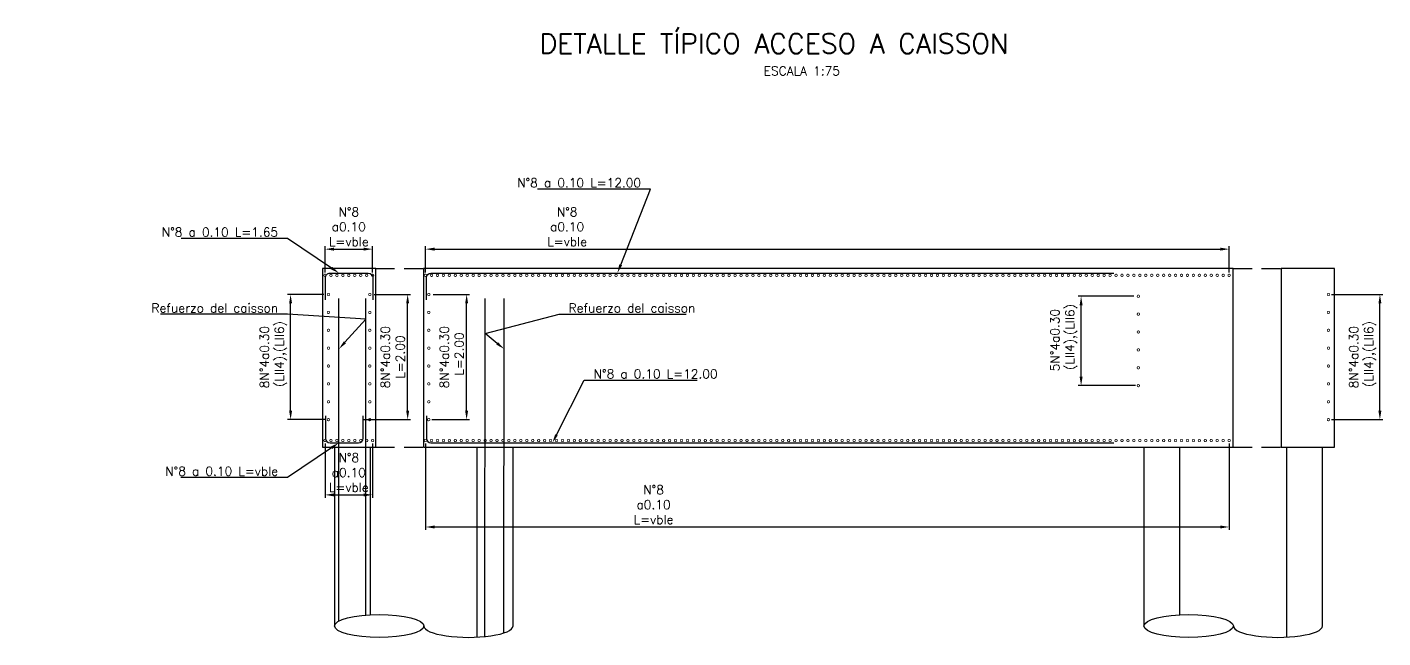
# Model space of a CAD drawing. Header units: metres. Extents: x 1080594 to 1081411, y 976871 to 977162.
# Drawn here: x 1080794.33 to 1080817.1, y 977018.32 to 977028.57 of the extents above; entities that cross this region are included whole.
import ezdxf
from ezdxf import colors
from ezdxf.entities.mleader import LeaderData, LeaderLine
from ezdxf.math import Vec2, Vec3

# ---------------------------------------------------------------- set-up
doc = ezdxf.new("R2010")
doc.units = ezdxf.units.M
doc.header["$LTSCALE"] = 25.4
doc.linetypes.add('HIDDEN', pattern=[0.375, 0.25, -0.125])
for name, color, linetype in [('CONTRAPESO', 3, 'Continuous'), ('COT', 1, 'Continuous'), ('DIMCONTRAPESO', 1, 'Continuous'), ('PROY', 9, 'HIDDEN'), ('REF', 6, 'Continuous'), ('REGL175', 7, 'Continuous')]:
    doc.layers.add(name, color=color, linetype=linetype)
doc.layers.add('COTA', color=1, linetype='Continuous', lineweight=30)
doc.layers.add('COTACIM', color=20, linetype='Continuous', lineweight=5)
doc.styles.add('romans', font='romans.shx')
doc.dimstyles.new('Copy 75', dxfattribs={"dimtxt": 0.15, "dimasz": 0.15, "dimexe": 0.05, "dimexo": 0.05, "dimgap": 0.05, "dimtad": 1, "dimzin": 0, "dimdsep": 46, "dimtxsty": 'romans', "dimcen": 0.002, "dimclrd": 1, "dimclre": 1, "dimclrt": 3, "dimadec": 4, "dimazin": 0, "dimtfac": 1, "dimtofl": 0, "dimtmove": 1, "dimatfit": 3, "dimfxl": 1, "dimtolj": 1, "dimtzin": 0, "dimarcsym": 1})

# ---------------------------------------------------------------- blocks, each defined once
blk = doc.blocks.new('*U995')
at = {"layer": 'REF', "ltscale": 0.1, "const_width": 0.04}
blk.add_lwpolyline([(-0.00634999992325902, 0, 1), (0.00634999992325902, 0, 1)], format="xyb", close=True, dxfattribs=at)
blk = doc.blocks.new('*U996')
at = {"layer": 'COTA', "color": 0, "linetype": 'ByBlock', "lineweight": -2, "transparency": 16777216}
for p in [(0, 0), (0.1, 0), (0.2, 0), (0.3, 0), (0.4, 0), (0.5, 0), (0.6000000000000001, 0), (0.7000000000000001, 0), (0.8, 0)]:
    blk.add_blockref('*U995', p, dxfattribs=at)
blk = doc.blocks.new('*U999')
at = {"layer": 'REF', "ltscale": 0.1, "const_width": 0.04}
blk.add_lwpolyline([(-0.00634999992325902, 0, 1), (0.00634999992325902, 0, 1)], format="xyb", close=True, dxfattribs=at)
blk = doc.blocks.new('*U997')
at = {"layer": 'COTA', "color": 0, "linetype": 'ByBlock', "lineweight": -2, "transparency": 16777216}
for p in [(0, 0), (0.1, 0), (0.2, 0), (0.3, 0), (0.4, 0), (0.5, 0), (0.6000000000000001, 0), (0.7000000000000001, 0), (0.8, 0), (0.9, 0), (1, 0), (1.1, 0), (1.2, 0), (1.3, 0), (1.4, 0), (1.5, 0), (1.6, 0), (1.7, 0), (1.8, 0), (1.9, 0), (2, 0), (2.1, 0), (2.2, 0), (2.3, 0), (2.4, 0), (2.5, 0), (2.6, 0), (2.7, 0), (2.8, 0), (2.9, 0), (3, 0), (3.1, 0), (3.2, 0), (3.3, 0), (3.4, 0), (3.5, 0), (3.6, 0), (3.7, 0), (3.8, 0), (3.9, 0), (4, 0), (4.100000000000001, 0), (4.2, 0), (4.3, 0), (4.4, 0), (4.5, 0), (4.600000000000001, 0), (4.7, 0), (4.800000000000001, 0), (4.9, 0), (5, 0), (5.100000000000001, 0), (5.2, 0), (5.300000000000001, 0), (5.4, 0), (5.5, 0), (5.600000000000001, 0), (5.7, 0), (5.800000000000001, 0), (5.9, 0), (6, 0), (6.100000000000001, 0), (6.2, 0), (6.300000000000001, 0), (6.4, 0), (6.5, 0), (6.600000000000001, 0), (6.7, 0), (6.800000000000001, 0), (6.9, 0), (7, 0), (7.100000000000001, 0), (7.2, 0), (7.300000000000001, 0), (7.4, 0), (7.5, 0), (7.600000000000001, 0), (7.7, 0), (7.800000000000001, 0), (7.9, 0), (8, 0), (8.1, 0), (8.200000000000001, 0), (8.3, 0), (8.4, 0), (8.5, 0), (8.6, 0), (8.700000000000001, 0), (8.8, 0), (8.9, 0), (9, 0), (9.1, 0), (9.200000000000001, 0), (9.3, 0), (9.4, 0), (9.5, 0), (9.600000000000001, 0), (9.700000000000001, 0), (9.8, 0), (9.9, 0), (10, 0), (10.1, 0), (10.2, 0), (10.3, 0), (10.4, 0), (10.5, 0), (10.6, 0), (10.7, 0), (10.8, 0), (10.9, 0), (11, 0), (11.1, 0), (11.2, 0), (11.3, 0), (11.4, 0), (11.5, 0), (11.6, 0), (11.7, 0), (11.8, 0), (11.9, 0), (12, 0), (12.1, 0), (12.2, 0), (12.3, 0), (12.4, 0), (12.5, 0), (12.6, 0), (12.7, 0), (12.8, 0), (12.9, 0), (13, 0), (13.1, 0), (13.2, 0), (13.3, 0), (13.4, 0), (13.5, 0)]:
    blk.add_blockref('*U999', p, dxfattribs=at)
blk = doc.blocks.new('*D1089')
at = {"layer": 'COTA', "color": 1, "lineweight": -2, "transparency": 16777216}
for p, q in [((1080799.329601319, 977024.4559545785), (1080799.329607359, 977024.895230281)), ((1080799.479606671, 977024.8452282186), (1080799.979606672, 977024.8452213438)), ((1080800.12960132, 977024.4559545786), (1080800.129607359, 977024.8952192814))]:
    blk.add_line(p, q, dxfattribs=at)
at = {"layer": 'COTA', "color": 1, "transparency": 16777216}
for points in [[(1080799.479607015, 977024.8702282186), (1080799.479606328, 977024.8202282186), (1080799.329606672, 977024.845230281)], [(1080799.979607016, 977024.8702213438), (1080799.979606328, 977024.8202213438), (1080800.129606672, 977024.8452192814)]]:
    blk.add_solid(points, dxfattribs=at)
at = {"layer": 'Defpoints', "color": 0, "transparency": 16777216}
for p in [(1080800.129606672, 977024.8452192814), (1080799.329600632, 977024.4059545785), (1080800.129600632, 977024.4059545787)]:
    blk.add_point(p, dxfattribs=at)
at = {"layer": 'COTA', "color": 3, "transparency": 16777216, "insert": (1080799.729514106, 977025.2202247836), "char_height": 0.15, "attachment_point": 5, "rotation": 359.99921220704834, "style": 'romans'}
blk.add_mtext('\\A1;N°8\\Pa0.10\\PL=vble', dxfattribs=at)
blk = doc.blocks.new('*D1090')
at = {"layer": 'COTA', "color": 1, "lineweight": -2, "transparency": 16777216}
for p, q in [((1080801.019207877, 977024.4559545786), (1080801.019213917, 977024.8952302805)), ((1080801.16921323, 977024.845228218), (1080814.369213227, 977024.8450467235)), ((1080814.519207877, 977024.4559545786), (1080814.519213914, 977024.8950446611))]:
    blk.add_line(p, q, dxfattribs=at)
at = {"layer": 'COTA', "color": 1, "transparency": 16777216}
for points in [[(1080801.169213573, 977024.870228218), (1080801.169212886, 977024.820228218), (1080801.01921323, 977024.8452302804)], [(1080814.369213571, 977024.8700467235), (1080814.369212883, 977024.8200467235), (1080814.519213227, 977024.8450446611)]]:
    blk.add_solid(points, dxfattribs=at)
at = {"layer": 'Defpoints', "color": 0, "transparency": 16777216}
for p in [(1080814.519213227, 977024.8450446611), (1080801.01920719, 977024.4059545787), (1080814.51920719, 977024.4059545787)]:
    blk.add_point(p, dxfattribs=at)
at = {"layer": 'COTA', "color": 3, "transparency": 16777216, "insert": (1080803.397507633, 977025.2201975799), "char_height": 0.15, "attachment_point": 5, "rotation": 359.99921220704834, "style": 'romans'}
blk.add_mtext('\\A1;N°8\\Pa0.10\\PL=vble', dxfattribs=at)
blk = doc.blocks.new('*U1001')
at = {"layer": 'REF', "ltscale": 0.1, "const_width": 0.04}
blk.add_lwpolyline([(-0.00634999992325902, 0, 1), (0.00634999992325902, 0, 1)], format="xyb", close=True, dxfattribs=at)
blk = doc.blocks.new('*U1002')
at = {"layer": 'COTA', "color": 0, "linetype": 'ByBlock', "lineweight": -2, "transparency": 16777216}
for p in [(0, 0), (0.1, 0), (0.2, 0), (0.3, 0), (0.4, 0), (0.5, 0), (0.6000000000000001, 0), (0.7000000000000001, 0), (0.8, 0)]:
    blk.add_blockref('*U1001', p, dxfattribs=at)
blk = doc.blocks.new('*U1000')
at = {"layer": 'REF', "ltscale": 0.1, "const_width": 0.04}
blk.add_lwpolyline([(-0.00634999992325902, 0, 1), (0.00634999992325902, 0, 1)], format="xyb", close=True, dxfattribs=at)
blk = doc.blocks.new('*U1003')
at = {"layer": 'COTA', "color": 0, "linetype": 'ByBlock', "lineweight": -2, "transparency": 16777216}
for p in [(0, 0), (0.1, 0), (0.2, 0), (0.3, 0), (0.4, 0), (0.5, 0), (0.6000000000000001, 0), (0.7000000000000001, 0), (0.8, 0), (0.9, 0), (1, 0), (1.1, 0), (1.2, 0), (1.3, 0), (1.4, 0), (1.5, 0), (1.6, 0), (1.7, 0), (1.8, 0), (1.9, 0), (2, 0), (2.1, 0), (2.2, 0), (2.3, 0), (2.4, 0), (2.5, 0), (2.6, 0), (2.7, 0), (2.8, 0), (2.9, 0), (3, 0), (3.1, 0), (3.2, 0), (3.3, 0), (3.4, 0), (3.5, 0), (3.6, 0), (3.7, 0), (3.8, 0), (3.9, 0), (4, 0), (4.100000000000001, 0), (4.2, 0), (4.3, 0), (4.4, 0), (4.5, 0), (4.600000000000001, 0), (4.7, 0), (4.800000000000001, 0), (4.9, 0), (5, 0), (5.100000000000001, 0), (5.2, 0), (5.300000000000001, 0), (5.4, 0), (5.5, 0), (5.600000000000001, 0), (5.7, 0), (5.800000000000001, 0), (5.9, 0), (6, 0), (6.100000000000001, 0), (6.2, 0), (6.300000000000001, 0), (6.4, 0), (6.5, 0), (6.600000000000001, 0), (6.7, 0), (6.800000000000001, 0), (6.9, 0), (7, 0), (7.100000000000001, 0), (7.2, 0), (7.300000000000001, 0), (7.4, 0), (7.5, 0), (7.600000000000001, 0), (7.7, 0), (7.800000000000001, 0), (7.9, 0), (8, 0), (8.1, 0), (8.200000000000001, 0), (8.3, 0), (8.4, 0), (8.5, 0), (8.6, 0), (8.700000000000001, 0), (8.8, 0), (8.9, 0), (9, 0), (9.1, 0), (9.200000000000001, 0), (9.3, 0), (9.4, 0), (9.5, 0), (9.600000000000001, 0), (9.700000000000001, 0), (9.8, 0), (9.9, 0), (10, 0), (10.1, 0), (10.2, 0), (10.3, 0), (10.4, 0), (10.5, 0), (10.6, 0), (10.7, 0), (10.8, 0), (10.9, 0), (11, 0), (11.1, 0), (11.2, 0), (11.3, 0), (11.4, 0), (11.5, 0), (11.6, 0), (11.7, 0), (11.8, 0), (11.9, 0), (12, 0), (12.1, 0), (12.2, 0), (12.3, 0), (12.4, 0), (12.5, 0), (12.6, 0), (12.7, 0), (12.8, 0), (12.9, 0), (13, 0), (13.1, 0), (13.2, 0), (13.3, 0), (13.4, 0), (13.5, 0)]:
    blk.add_blockref('*U1000', p, dxfattribs=at)
blk = doc.blocks.new('*D1091')
at = {"layer": 'COTA', "color": 1, "lineweight": -2, "transparency": 16777216}
for p, q in [((1080799.329601319, 977021.5826276165), (1080799.329613866, 977020.6700779933)), ((1080800.129601319, 977021.5826276165), (1080800.129613866, 977020.6700889929)), ((1080799.479613179, 977020.7200800558), (1080799.979613179, 977020.7200869306))]:
    blk.add_line(p, q, dxfattribs=at)
at = {"layer": 'COTA', "color": 1, "transparency": 16777216}
for points in [[(1080799.479612835, 977020.7450800558), (1080799.479613522, 977020.6950800557), (1080799.329613179, 977020.7200779933)], [(1080799.979612835, 977020.7450869306), (1080799.979613523, 977020.6950869305), (1080800.129613179, 977020.720088993)]]:
    blk.add_solid(points, dxfattribs=at)
at = {"layer": 'Defpoints', "color": 0, "transparency": 16777216}
for p in [(1080799.329600631, 977021.6326276165), (1080800.129600632, 977021.6326276165), (1080800.129613179, 977020.720088993)]:
    blk.add_point(p, dxfattribs=at)
at = {"layer": 'COTA', "color": 3, "transparency": 16777216, "insert": (1080799.729608023, 977021.0950834927), "char_height": 0.15, "attachment_point": 5, "rotation": 0.0007877929516776574, "style": 'romans'}
blk.add_mtext('\\A1;N°8\\Pa0.10\\PL=vble', dxfattribs=at)
blk = doc.blocks.new('*D1092')
at = {"layer": 'COTA', "color": 1, "lineweight": -2, "transparency": 16777216}
for p, q in [((1080801.019207877, 977021.5826276165), (1080801.019227834, 977020.1311288344)), ((1080814.519207877, 977021.5826276165), (1080814.519227832, 977020.1313144538)), ((1080801.169227147, 977020.1811308969), (1080814.369227145, 977020.1813123913))]:
    blk.add_line(p, q, dxfattribs=at)
at = {"layer": 'COTA', "color": 1, "transparency": 16777216}
for points in [[(1080801.169226803, 977020.2061308969), (1080801.169227491, 977020.1561308969), (1080801.019227147, 977020.1811288345)], [(1080814.369226801, 977020.2063123913), (1080814.369227488, 977020.1563123913), (1080814.519227145, 977020.1813144538)]]:
    blk.add_solid(points, dxfattribs=at)
at = {"layer": 'Defpoints', "color": 0, "transparency": 16777216}
for p in [(1080801.01920719, 977021.6326276165), (1080814.51920719, 977021.6326276165), (1080814.519227145, 977020.1813144538)]:
    blk.add_point(p, dxfattribs=at)
at = {"layer": 'COTA', "color": 3, "transparency": 16777216, "insert": (1080804.849400834, 977020.5561814973), "char_height": 0.15, "attachment_point": 5, "rotation": 0.0007877929516776574, "style": 'romans'}
blk.add_mtext('\\A1;N°8\\Pa0.10\\PL=vble', dxfattribs=at)
blk = doc.blocks.new('*U984')
at = {"layer": 'REF', "ltscale": 0.1, "const_width": 0.04}
blk.add_lwpolyline([(-0.00634999992325902, 0, 1), (0.00634999992325902, 0, 1)], format="xyb", close=True, dxfattribs=at)
blk = doc.blocks.new('*U985')
at = {"layer": 'DIMCONTRAPESO', "color": 0, "linetype": 'ByBlock', "lineweight": -2, "transparency": 16777216}
for p in [(1.285879139104721e-16, 2.1), (16.8, 2.1), (1.102182119232618e-16, 1.8), (16.8, 1.8), (9.184850993605148e-17, 1.5), (16.8, 1.5), (7.347880794884119e-17, 1.2), (16.8, 1.2), (5.510910596163089e-17, 0.8999999999999999), (16.8, 0.8999999999999999), (3.673940397442059e-17, 0.6), (16.8, 0.6), (1.83697019872103e-17, 0.3), (16.8, 0.3), (0, 0), (16.8, 0)]:
    blk.add_blockref('*U984', p, dxfattribs=at)
blk = doc.blocks.new('*D1093')
at = {"layer": 'Defpoints', "color": 0, "transparency": 16777216}
for p in [(1080798.751723078, 977024.0832762094), (1080799.362578712, 977024.0832762094), (1080799.387578712, 977021.9832762094)]:
    blk.add_point(p, dxfattribs=at)
at = {"layer": 'DIMCONTRAPESO', "color": 1, "lineweight": -2, "transparency": 16777216}
for p, q in [((1080799.312578712, 977024.0832762094), (1080798.701723078, 977024.0832762094)), ((1080798.751723078, 977022.1332762095), (1080798.751723078, 977023.9332762094)), ((1080799.337578712, 977021.9832762094), (1080798.701723078, 977021.9832762094))]:
    blk.add_line(p, q, dxfattribs=at)
at = {"layer": 'DIMCONTRAPESO', "color": 1, "transparency": 16777216}
for points in [[(1080798.726723078, 977023.9332762094), (1080798.776723078, 977023.9332762094), (1080798.751723078, 977024.0832762094)], [(1080798.726723078, 977022.1332762095), (1080798.776723078, 977022.1332762095), (1080798.751723078, 977021.9832762094)]]:
    blk.add_solid(points, dxfattribs=at)
at = {"layer": 'DIMCONTRAPESO', "color": 3, "transparency": 16777216, "insert": (1080798.462437363, 977023.0332762089), "char_height": 0.15, "attachment_point": 5, "rotation": 90, "style": 'romans'}
blk.add_mtext('\\A1;8N°4a0.30\\P (LII4),(LII6)', dxfattribs=at)
blk = doc.blocks.new('*D1094')
at = {"layer": 'Defpoints', "color": 0, "transparency": 16777216}
for p in [(1080816.187477239, 977024.0832762094), (1080817.052129305, 977024.0832762094), (1080816.187477239, 977021.9832762094)]:
    blk.add_point(p, dxfattribs=at)
at = {"layer": 'DIMCONTRAPESO', "color": 1, "lineweight": -2, "transparency": 16777216}
for p, q in [((1080816.237477239, 977024.0832762094), (1080817.102129305, 977024.0832762094)), ((1080817.052129305, 977022.1332762095), (1080817.052129305, 977023.9332762094)), ((1080816.237477239, 977021.9832762094), (1080817.102129305, 977021.9832762094))]:
    blk.add_line(p, q, dxfattribs=at)
at = {"layer": 'DIMCONTRAPESO', "color": 1, "transparency": 16777216}
for points in [[(1080817.027129305, 977023.9332762094), (1080817.077129305, 977023.9332762094), (1080817.052129305, 977024.0832762094)], [(1080817.027129305, 977022.1332762095), (1080817.077129305, 977022.1332762095), (1080817.052129305, 977021.9832762094)]]:
    blk.add_solid(points, dxfattribs=at)
at = {"layer": 'DIMCONTRAPESO', "color": 3, "transparency": 16777216, "insert": (1080816.76284359, 977023.0332762089), "char_height": 0.15, "attachment_point": 5, "rotation": 90, "style": 'romans'}
blk.add_mtext('\\A1;8N°4a0.30\\P (LII4),(LII6)', dxfattribs=at)
blk = doc.blocks.new('*U982')
at = {"layer": 'REF', "ltscale": 0.1, "const_width": 0.04}
blk.add_lwpolyline([(-0.00634999992325902, 0, 1), (0.00634999992325902, 0, 1)], format="xyb", close=True, dxfattribs=at)
blk = doc.blocks.new('*U983')
at = {"layer": 'COTA', "color": 0, "linetype": 'ByBlock', "lineweight": -2, "transparency": 16777216}
for p in [(9.184850993605148e-17, 1.5), (7.347880794884119e-17, 1.2), (5.510910596163089e-17, 0.8999999999999999), (3.673940397442059e-17, 0.6), (1.83697019872103e-17, 0.3), (0, 0)]:
    blk.add_blockref('*U982', p, dxfattribs=at)
blk = doc.blocks.new('*D1095')
at = {"layer": 'Defpoints', "color": 0, "transparency": 16777216}
for p in [(1080812.032021623, 977024.0541749451), (1080812.968784044, 977024.0541749451), (1080812.993784043, 977022.5541749451)]:
    blk.add_point(p, dxfattribs=at)
at = {"layer": 'DIMCONTRAPESO', "color": 1, "lineweight": -2, "transparency": 16777216}
for p, q in [((1080812.918784044, 977024.0541749451), (1080811.982021623, 977024.0541749451)), ((1080812.032021623, 977022.7041749451), (1080812.032021623, 977023.9041749451)), ((1080812.943784043, 977022.5541749451), (1080811.982021623, 977022.5541749451))]:
    blk.add_line(p, q, dxfattribs=at)
at = {"layer": 'DIMCONTRAPESO', "color": 1, "transparency": 16777216}
for points in [[(1080812.007021623, 977023.9041749451), (1080812.057021623, 977023.9041749451), (1080812.032021623, 977024.0541749451)], [(1080812.007021623, 977022.7041749451), (1080812.057021623, 977022.7041749451), (1080812.032021623, 977022.5541749451)]]:
    blk.add_solid(points, dxfattribs=at)
at = {"layer": 'DIMCONTRAPESO', "color": 3, "transparency": 16777216, "insert": (1080811.742735907, 977023.318726533), "char_height": 0.15, "attachment_point": 5, "rotation": 90, "style": 'romans'}
blk.add_mtext('\\A1;5N°4a0.30\\P (LII4),(LII6)', dxfattribs=at)
blk = doc.blocks.new('*D1096')
at = {"layer": 'Defpoints', "color": 0, "transparency": 16777216}
for p in [(1080801.097978118, 977024.0832762094), (1080801.708833753, 977024.0832762094), (1080801.072978118, 977021.9832762094)]:
    blk.add_point(p, dxfattribs=at)
at = {"layer": 'DIMCONTRAPESO', "color": 1, "lineweight": -2, "transparency": 16777216}
for p, q in [((1080801.147978118, 977024.0832762094), (1080801.758833753, 977024.0832762094)), ((1080801.708833753, 977022.1332762095), (1080801.708833753, 977023.9332762094)), ((1080801.122978118, 977021.9832762094), (1080801.758833753, 977021.9832762094))]:
    blk.add_line(p, q, dxfattribs=at)
at = {"layer": 'DIMCONTRAPESO', "color": 1, "transparency": 16777216}
for points in [[(1080801.683833753, 977023.9332762094), (1080801.733833753, 977023.9332762094), (1080801.708833753, 977024.0832762094)], [(1080801.683833753, 977022.1332762095), (1080801.733833753, 977022.1332762095), (1080801.708833753, 977021.9832762094)]]:
    blk.add_solid(points, dxfattribs=at)
at = {"layer": 'DIMCONTRAPESO', "color": 3, "transparency": 16777216, "insert": (1080801.458833752, 977023.0332762089), "char_height": 0.15, "attachment_point": 5, "rotation": 90, "style": 'romans'}
blk.add_mtext('\\A1;8N°4a0.30\\P L=2.00', dxfattribs=at)
blk = doc.blocks.new('*D1097')
at = {"layer": 'Defpoints', "color": 0, "transparency": 16777216}
for p in [(1080800.107310984, 977024.0832762094), (1080800.718166619, 977024.0832762094), (1080799.919676628, 977021.9832762094)]:
    blk.add_point(p, dxfattribs=at)
at = {"layer": 'DIMCONTRAPESO', "color": 1, "lineweight": -2, "transparency": 16777216}
for p, q in [((1080800.157310984, 977024.0832762094), (1080800.768166619, 977024.0832762094)), ((1080800.718166619, 977022.1332762095), (1080800.718166619, 977023.9332762094)), ((1080799.969676628, 977021.9832762094), (1080800.768166619, 977021.9832762094))]:
    blk.add_line(p, q, dxfattribs=at)
at = {"layer": 'DIMCONTRAPESO', "color": 1, "transparency": 16777216}
for points in [[(1080800.693166619, 977023.9332762094), (1080800.743166619, 977023.9332762094), (1080800.718166619, 977024.0832762094)], [(1080800.693166619, 977022.1332762095), (1080800.743166619, 977022.1332762095), (1080800.718166619, 977021.9832762094)]]:
    blk.add_solid(points, dxfattribs=at)
at = {"layer": 'DIMCONTRAPESO', "color": 3, "transparency": 16777216, "insert": (1080800.468166618, 977023.0332762089), "char_height": 0.15, "attachment_point": 5, "rotation": 90, "style": 'romans'}
blk.add_mtext('\\A1;8N°4a0.30\\PL=2.00', dxfattribs=at)

msp = doc.modelspace()

# ---------------------------------------------------------------- linework, layer by layer
at = {"layer": 'CONTRAPESO'}
for p, q in [((1080799.488443422, 977021.5192910975), (1080799.488443422, 977018.5192910975)), ((1080800.088443422, 977021.5192910975), (1080800.088443422, 977018.7062171174)), ((1080801.888443422, 977018.3322248971), (1080801.888443422, 977021.5192910975)), ((1080802.488443422, 977018.5192910975), (1080802.488443422, 977021.5192910975)), ((1080813.087984321, 977021.5192910975), (1080813.087984321, 977018.5192910975)), ((1080813.687984321, 977021.5192910975), (1080813.687984321, 977018.7062171175)), ((1080815.487984321, 977018.3322248972), (1080815.487984321, 977021.5192910975)), ((1080816.087984321, 977018.5192910975), (1080816.087984321, 977021.5192910975))]:
    msp.add_line(p, q, dxfattribs=at)
for points in [[(1080800.182217647, 977024.5192910975), (1080799.787672048, 977024.5192910975), (1080799.287672048, 977024.5192910975), (1080799.287672048, 977021.5192910975), (1080800.182217647, 977021.5192910975)], [(1080814.587984321, 977024.5192910975), (1080800.982217647, 977024.5192910975), (1080800.982217647, 977021.5192910975), (1080814.587984321, 977021.5192910975)], [(1080815.394210096, 977021.5192910975), (1080816.290399441, 977021.5192910975), (1080816.290399441, 977024.5192910976), (1080816.290399441, 977024.5192910976), (1080816.290399441, 977024.5192910975), (1080815.394210096, 977024.5192910975)]]:
    msp.add_lwpolyline(points, close=True, dxfattribs=at)
at = {"layer": 'COT'}
for centre in [(1080800.240130148, 977018.5192910976), (1080813.839671047, 977018.5192910978)]:
    msp.add_ellipse(centre, major_axis=(0.7516867259982973, 0), ratio=0.2538986966102749, dxfattribs=at)
for centre in [(1080801.740130148, 977018.5192910976), (1080815.339671047, 977018.5192910978)]:
    msp.add_ellipse(centre, major_axis=(0.7483132740017027, 0), ratio=0.2550432908527803, start_param=3.141592653589792, end_param=6.283185307179586, dxfattribs=at)
at = {"layer": 'PROY', "color": 250, "ltscale": 0.05}
for p, q in [((1080800.182217647, 977024.5192910975), (1080800.982217647, 977024.5192910975)), ((1080814.587984321, 977024.5192910975), (1080815.387984321, 977024.5192910975)), ((1080800.182217647, 977021.5192910975), (1080800.982217647, 977021.5192910975)), ((1080814.587984321, 977021.5192910975), (1080815.387984321, 977021.5192910975))]:
    msp.add_line(p, q, dxfattribs=at)
at = {"layer": 'REF'}
for points in [[(1080799.337672048, 977023.9942910976), (1080799.337672048, 977024.3682910976, -0.414213562373095), (1080799.413672048, 977024.4442910976), (1080800.056217647, 977024.4442910976, -0.414213562373095), (1080800.132217647, 977024.3682910976), (1080800.132217647, 977023.9942910974)], [(1080801.032217647, 977023.9942910976), (1080801.032217647, 977024.3682910976, -0.414213562373095), (1080801.108217647, 977024.4442910976), (1080812.582217647, 977024.4442910976)], [(1080799.337672048, 977022.0442910974), (1080799.337672048, 977021.6702910975, 0.414213562373095), (1080799.413672048, 977021.5942910975), (1080799.893583291, 977021.5942910975, 0.414213562373095), (1080799.969583291, 977021.6702910975), (1080799.969583291, 977022.0442910977)], [(1080801.032217647, 977022.0442910974), (1080801.032217647, 977021.6702910975, 0.414213562373095), (1080801.108217647, 977021.5942910975), (1080812.582217647, 977021.5942910975)]]:
    msp.add_lwpolyline(points, format="xyb", dxfattribs=at)
at = {"layer": 'REF', "ltscale": 0.1, "const_width": 0.04}
for points in [[(1080800.088660983, 977024.083276209, -1), (1080800.075960984, 977024.083276209, -1)], [(1080801.079328117, 977024.083276209, -1), (1080801.066628118, 977024.083276209, -1)], [(1080800.088660983, 977023.783276209, -1), (1080800.075960984, 977023.783276209, -1)], [(1080801.079328117, 977023.783276209, -1), (1080801.066628118, 977023.783276209, -1)], [(1080800.088660983, 977023.483276209, -1), (1080800.075960984, 977023.483276209, -1)], [(1080801.079328117, 977023.483276209, -1), (1080801.066628118, 977023.483276209, -1)], [(1080800.088660983, 977023.1832762089, -1), (1080800.075960984, 977023.1832762089, -1)], [(1080801.079328117, 977023.1832762089, -1), (1080801.066628118, 977023.1832762089, -1)], [(1080800.088660983, 977022.883276209, -1), (1080800.075960984, 977022.883276209, -1)], [(1080801.079328117, 977022.883276209, -1), (1080801.066628118, 977022.883276209, -1)], [(1080800.088660983, 977022.583276209, -1), (1080800.075960984, 977022.583276209, -1)], [(1080801.079328117, 977022.583276209, -1), (1080801.066628118, 977022.583276209, -1)], [(1080800.088660983, 977022.283276209, -1), (1080800.075960984, 977022.283276209, -1)], [(1080801.079328117, 977022.283276209, -1), (1080801.066628118, 977022.283276209, -1)], [(1080800.088660983, 977021.983276209, -1), (1080800.075960984, 977021.983276209, -1)], [(1080801.079328117, 977021.983276209, -1), (1080801.066628118, 977021.983276209, -1)]]:
    msp.add_lwpolyline(points, format="xyb", close=True, dxfattribs=at)
at = {"layer": 'REF'}
for points in [[(1080799.563012308, 977018.6021665123), (1080799.563812642, 977024.017614427)], [(1080800.013443423, 977018.7012580213), (1080800.013443423, 977024.0176144269)], [(1080802.014844076, 977018.3417646587), (1080802.019317979, 977024.0168003016)], [(1080802.335758632, 977018.4037591709), (1080802.339353964, 977024.0165480019)]]:
    msp.add_lwpolyline(points, dxfattribs=at)

# ---------------------------------------------------------------- block references
at = {"layer": 'COTA', "color": 2, "xscale": -1, "rotation": 180}
for name, p in [('*U996', (1080799.329600632, 977024.4059545785)), ('*U997', (1080801.01920719, 977024.4059545785))]:
    msp.add_blockref(name, p, dxfattribs=at)
at = {"layer": 'COTA', "color": 2, "xscale": -1}
msp.add_blockref('*U983', (1080812.993784043, 977022.5541749446), dxfattribs=at)
at = {"layer": 'COTA', "color": 2}
for name, p in [('*U1002', (1080799.329600632, 977021.6326276165)), ('*U1003', (1080801.01920719, 977021.6326276165))]:
    msp.add_blockref(name, p, dxfattribs=at)
at = {"layer": 'DIMCONTRAPESO', "color": 2}
msp.add_blockref('*U985', (1080799.387578711, 977021.983276209), dxfattribs=at)

# ---------------------------------------------------------------- texts
at = {"layer": 'REGL175', "insert": (1080801.088016252, 977028.4620140927), "char_height": 0.33, "width": 12.63271454232745, "attachment_point": 1, "style": 'romans'}
msp.add_mtext('\\pi1.84564;{\\C0;DETALLE TÍPICO ACCESO A CAISSON\\P\\pi5.61278;\\H0.45455x;\\C3;ESCALA 1:75}', dxfattribs=at)

# ---------------------------------------------------------------- dimensions: what is measured, and where the dimension line sits
at = {"layer": 'COTA', "color": 2}
for base, p1, p2, angle, picture, middle in [((1080800.129606672, 977024.8452192814), (1080799.329600632, 977024.4059545785), (1080800.129600632, 977024.4059545785), 359.9992122070483, '*D1089', (1080799.72950895, 977024.8452247836)), ((1080814.519213227, 977024.8450446611), (1080801.01920719, 977024.4059545785), (1080814.51920719, 977024.4059545785), 359.9992122070483, '*D1090', (1080803.397502477, 977024.8451975799)), ((1080800.129613179, 977020.720088993), (1080799.329600632, 977021.6326276165), (1080800.129600632, 977021.6326276165), 0.0007877929516770352, '*D1091', (1080799.729613179, 977020.7200834928)), ((1080814.519227145, 977020.1813144538), (1080801.01920719, 977021.6326276165), (1080814.51920719, 977021.6326276165), 0.0007877929516770352, '*D1092', (1080804.849405991, 977020.1811814973))]:
    dim = msp.add_linear_dim(base=base, p1=p1, p2=p2, angle=angle, text='N°8\\Pa0.10\\PL=vble', dimstyle='Copy 75', dxfattribs=at)
    dim.commit()
    dim.dimension.update_dxf_attribs({"geometry": picture, "text_midpoint": middle, "dimtype": 160})
at = {"layer": 'DIMCONTRAPESO'}
for base, p1, p2, text, picture, middle in [((1080798.751723078, 977024.0832762094), (1080799.387578711, 977021.983276209), (1080799.362578711, 977024.083276209), '8N°4a0.30\\P (LII4),(LII6)', '*D1093', (1080798.751723077, 977023.0332762089)), ((1080800.718166619, 977024.0832762094), (1080799.919676627, 977021.983276209), (1080800.107310983, 977024.083276209), '8N°4a0.30\\PL=2.00', '*D1097', (1080800.718166618, 977023.0332762089)), ((1080801.708833753, 977024.0832762094), (1080801.072978118, 977021.983276209), (1080801.097978117, 977024.083276209), '8N°4a0.30\\P L=2.00', '*D1096', (1080801.708833752, 977023.0332762089)), ((1080812.032021623, 977024.0541749451), (1080812.993784043, 977022.5541749446), (1080812.968784043, 977024.0541749446), '5N°4a0.30\\P (LII4),(LII6)', '*D1095', (1080812.032021622, 977023.318726533)), ((1080817.052129305, 977024.0832762094), (1080816.187477238, 977021.983276209), (1080816.187477238, 977024.083276209), '8N°4a0.30\\P (LII4),(LII6)', '*D1094', (1080817.052129304, 977023.0332762089))]:
    dim = msp.add_linear_dim(base=base, p1=p1, p2=p2, angle=90, text=text, dimstyle='Copy 75', dxfattribs=at)
    dim.commit()
    dim.dimension.update_dxf_attribs({"geometry": picture, "text_midpoint": middle, "dimtype": 160})

# ---------------------------------------------------------------- leaders
at = {"layer": 'COTACIM'}
ml = msp.add_multileader_mtext('Standard', dxfattribs=at)
ml.set_content('N°8 a 0.10 L=12.00', color=3, style='romans')
ml.set_leader_properties(color=256)
ml.build(insert=Vec2(0, 0))
ml.multileader.update_dxf_attribs({"text_left_attachment_type": 6, "text_right_attachment_type": 6, "dogleg_length": 0.1560199508385566, "arrow_head_size": 0.15})
ctx = ml.context
ctx.base_point, ctx.char_height, ctx.arrow_head_size, ctx.landing_gap_size, ctx.plane_origin = Vec3(1080802.290455522, 977025.8540477983), 0.15, 0.15, 0, Vec3(1080808.739979957, 977023.9575405056)
ctx.left_attachment, ctx.right_attachment, ctx.text_align_type = 6, 6, 2
notes = []
notes.append((ctx, [(1, (1, 1, 0), (1080804.796475473, 977025.8540477983), (-1, 0), 0.1560199508385566, [(0, [(1080804.242404368, 977024.4442910976)], 0, [])])]))
ctx.mtext.insert, ctx.mtext.width, ctx.mtext.alignment, ctx.mtext.flow_direction = Vec3(1080804.640455522, 977026.0340477984), 4.216741702286527, 3, 5
ml = msp.add_multileader_mtext('Standard', dxfattribs=at)
ml.set_content('N°8 a 0.10 L=1.65', color=3, style='romans')
ml.set_leader_properties(color=256)
ml.build(insert=Vec2(0, 0))
ml.multileader.update_dxf_attribs({"text_left_attachment_type": 6, "text_right_attachment_type": 6, "dogleg_length": 0.1560199508385566, "arrow_head_size": 0.15})
ctx = ml.context
ctx.base_point, ctx.char_height, ctx.arrow_head_size, ctx.landing_gap_size, ctx.plane_origin = Vec3(1080796.334709236, 977025.0259364567), 0.15, 0.15, 0, Vec3(1080804.061030095, 977023.6695472754)
ctx.left_attachment, ctx.right_attachment, ctx.text_align_type = 6, 6, 2
notes.append((ctx, [(1, (1, 1, 0), (1080798.697872044, 977025.0259364567), (-1, 0), 0.1560199508385566, [(0, [(1080799.563454506, 977024.4442910976)], 0, [])])]))
ctx.mtext.insert, ctx.mtext.width, ctx.mtext.alignment, ctx.mtext.flow_direction = Vec3(1080798.541852093, 977025.2059364568), 4.216741702286527, 3, 5
ml = msp.add_multileader_mtext('Standard', dxfattribs=at)
ml.set_content('Refuerzo del caisson', color=3, style='romans')
ml.set_leader_properties(color=256)
ml.build(insert=Vec2(0, 0))
ml.multileader.update_dxf_attribs({"text_left_attachment_type": 6, "text_right_attachment_type": 6, "dogleg_length": 0.1560199508385566, "arrow_head_size": 0.15})
ctx = ml.context
ctx.base_point, ctx.char_height, ctx.arrow_head_size, ctx.landing_gap_size, ctx.plane_origin = Vec3(1080796.163513476, 977023.751247593), 0.15, 0.15, 0, Vec3(1080804.061262906, 977022.3948584116)
ctx.left_attachment, ctx.right_attachment, ctx.text_align_type = 6, 6, 2
notes.append((ctx, [(1, (1, 1, 0), (1080798.698104855, 977023.751247593), (-1, 0), 0.1560199508385566, [(1, [(1080799.563687317, 977023.1696022338), (1080800.013443423, 977023.6675355115)], 0, [])])]))
ctx.mtext.insert, ctx.mtext.width, ctx.mtext.alignment, ctx.mtext.flow_direction = Vec3(1080798.542084904, 977023.931247593), 4.216741702286527, 3, 5
ml = msp.add_multileader_mtext('Standard', dxfattribs=at)
ml.set_content('Refuerzo del caisson', color=3, style='romans')
ml.set_leader_properties(color=256)
ml.build(insert=Vec2(0, 0))
ml.multileader.update_dxf_attribs({"text_left_attachment_type": 6, "text_right_attachment_type": 6, "dogleg_length": 0.1560199508385566, "arrow_head_size": 0.15})
ctx = ml.context
ctx.base_point, ctx.char_height, ctx.arrow_head_size, ctx.landing_gap_size, ctx.plane_origin = Vec3(1080803.422350391, 977023.751247593), 0.15, 0.15, 0, Vec3(1080797.903172388, 977022.3948584116)
ctx.left_attachment, ctx.right_attachment = 6, 6
notes.append((ctx, [(1, (1, 1, 0), (1080803.26633044, 977023.751247593), (1, 0), 0.1560199508385566, [(1, [(1080802.338811469, 977023.1696419079), (1080802.017861828, 977023.4271543198)], 0, [])])]))
ctx.mtext.insert, ctx.mtext.width, ctx.mtext.flow_direction = Vec3(1080803.422350391, 977023.931247593), 4.216741702286527, 5
ml = msp.add_multileader_mtext('Standard', dxfattribs=at)
ml.set_content('N°8 a 0.10 L=12.00', color=3, style='romans')
ml.set_leader_properties(color=256)
ml.build(insert=Vec2(0, 0))
ml.multileader.update_dxf_attribs({"text_left_attachment_type": 6, "text_right_attachment_type": 6, "dogleg_length": 0.1560199508385566, "arrow_head_size": 0.15})
ctx = ml.context
ctx.base_point, ctx.char_height, ctx.arrow_head_size, ctx.landing_gap_size, ctx.plane_origin = Vec3(1080803.842214716, 977022.6457648219), 0.15, 0.15, 0, Vec3(1080807.648159605, 977022.0810416895)
ctx.left_attachment, ctx.right_attachment = 6, 6
notes.append((ctx, [(0, (1, 1, 0), (1080803.686194765, 977022.6457648219), (1, 0), 0.1560199508385566, [(0, [(1080803.150584016, 977021.5942910975)], 0, [])])]))
ctx.mtext.insert, ctx.mtext.width, ctx.mtext.flow_direction = Vec3(1080803.842214716, 977022.825764822), 4.216741702286527, 5
ml = msp.add_multileader_mtext('Standard', dxfattribs=at)
ml.set_content('N°8 a 0.10 L=vble', color=3, style='romans')
ml.set_leader_properties(color=256)
ml.build(insert=Vec2(0, 0))
ml.multileader.update_dxf_attribs({"text_left_attachment_type": 6, "text_right_attachment_type": 6, "dogleg_length": 0.1560199508385566, "arrow_head_size": 0.15})
ctx = ml.context
ctx.base_point, ctx.char_height, ctx.arrow_head_size, ctx.landing_gap_size, ctx.plane_origin = Vec3(1080796.39899495, 977021.0126457383), 0.15, 0.15, 0, Vec3(1080804.061030095, 977022.3690349197)
ctx.left_attachment, ctx.right_attachment, ctx.text_align_type = 6, 6, 2
notes.append((ctx, [(1, (1, 1, 0), (1080798.697872044, 977021.0126457383), (-1, 0), 0.1560199508385566, [(0, [(1080799.563454506, 977021.5942910975)], 0, [])])]))
ctx.mtext.insert, ctx.mtext.width, ctx.mtext.alignment, ctx.mtext.flow_direction = Vec3(1080798.541852093, 977021.1926457384), 4.216741702286527, 3, 5
for ctx, leaders in notes:
    for number, flags, end, landing, length, lines in leaders:
        leader = LeaderData()
        leader.index, (leader.has_last_leader_line, leader.has_dogleg_vector, leader.attachment_direction) = number, flags
        leader.last_leader_point, leader.dogleg_vector, leader.dogleg_length = Vec3(end), Vec3(landing), length
        for number, points, colour, breaks in lines:
            line = LeaderLine()
            line.index, line.vertices, line.color, line.breaks = number, Vec3.list(points), colors.encode_raw_color(colour), breaks
            leader.lines.append(line)
        ctx.leaders.append(leader)

doc.saveas('drawing.dxf')
